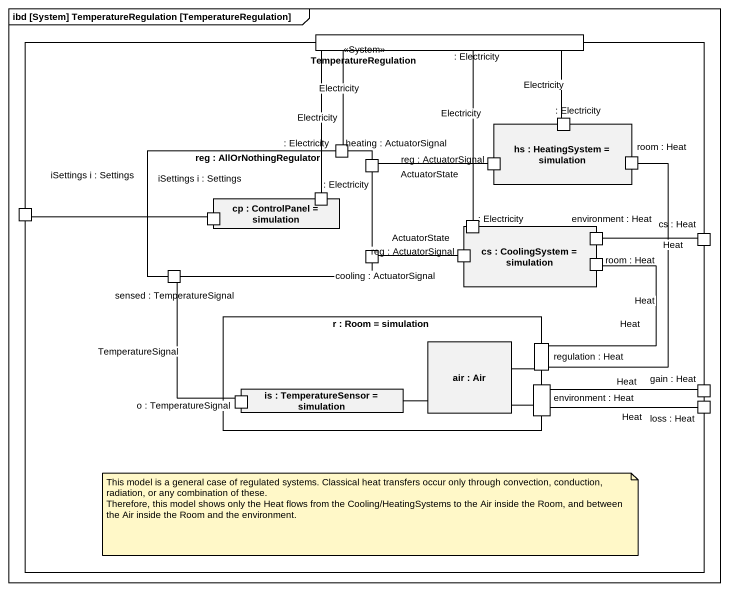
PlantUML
@startuml
mainframe ibd [System] TemperatureRegulation [TemperatureRegulation]
rectangle TemperatureRegulation <<System>> {
  port ": Electricity" as Electricity
  rectangle "hs : HeatingSystem = simulation" as hs {
    port ": Electricity" as Electricity_2
    port "reg : ActuatorSignal" as reg_ActuatorSignal
    port "room : Heat" as room_Heat
  }
  rectangle "reg : AllOrNothingRegulator" as reg {
    port ": Electricity" as Electricity_3
    port "heating : ActuatorSignal" as heating_ActuatorSignal
    rectangle "cp : ControlPanel = simulation" as cp {
      port ": Electricity" as Electricity_4
      port "iSettings i : Settings" as iSettings_i_Settings_2
    }
    port "sensed : TemperatureSignal" as sensed_TemperatureSignal
    port "cooling : ActuatorSignal" as cooling_ActuatorSignal
  }
  port "iSettings i : Settings" as iSettings_i_Settings
  rectangle "cs : CoolingSystem = simulation" as cs {
    port ": Electricity" as Electricity_5
    port "environment : Heat" as environment_Heat
    port "reg : ActuatorSignal" as reg_ActuatorSignal_2
    port "room : Heat" as room_Heat_2
  }
  port "cs : Heat" as cs_Heat
  rectangle "r : Room = simulation" as r {
    rectangle "air : Air" as air
    port "regulation : Heat" as regulation_Heat
    rectangle "is : TemperatureSensor = simulation" as is {
      port "o : TemperatureSignal" as o_TemperatureSignal
    }
    port "environment : Heat" as environment_Heat_2
  }
  port "gain : Heat" as gain_Heat
  port "loss : Heat" as loss_Heat
}
Electricity -- Electricity_2 : Electricity
Electricity -- Electricity_3 : Electricity
Electricity -- Electricity_4 : Electricity
Electricity -- Electricity_5 : Electricity
heating_ActuatorSignal -right- reg_ActuatorSignal : ActuatorState
room_Heat -- regulation_Heat : Heat
iSettings_i_Settings -right- iSettings_i_Settings_2
environment_Heat -right- cs_Heat : Heat
cooling_ActuatorSignal -right- reg_ActuatorSignal_2 : ActuatorState
room_Heat_2 -- regulation_Heat : Heat
regulation_Heat -left- air
o_TemperatureSignal -up- sensed_TemperatureSignal : TemperatureSignal
is -right- air
environment_Heat_2 -left- air
environment_Heat_2 -right- gain_Heat : Heat
environment_Heat_2 -right- loss_Heat : Heat
note as N1
  This model is a general case of regulated systems. Classical heat transfers occur only through convection, conduction, radiation, or any combination of these.
  Therefore, this model shows only the Heat flows from the Cooling/HeatingSystems to the Air inside the Room, and between the Air inside the Room and the environment.
end note
@enduml
